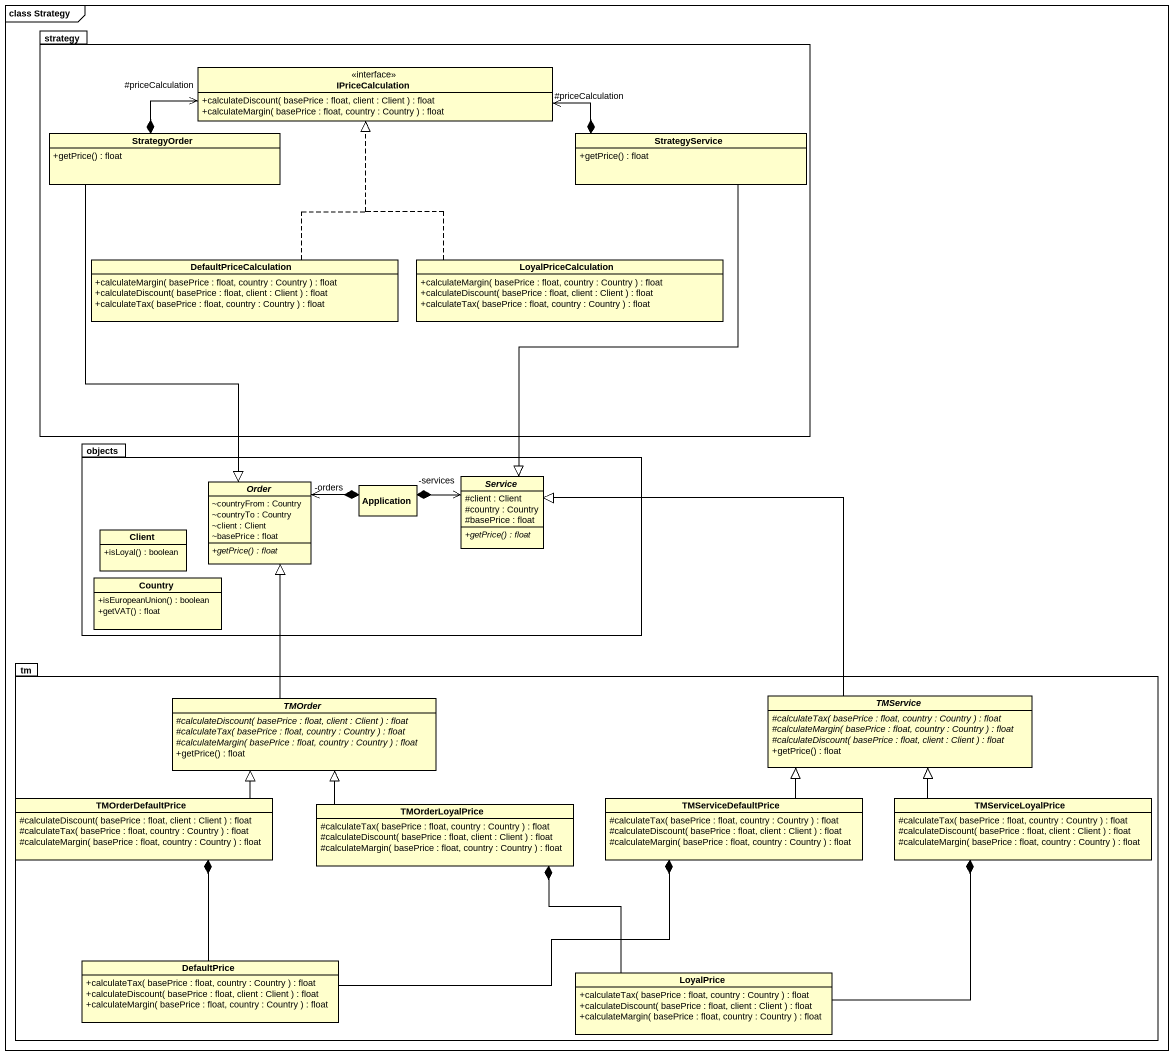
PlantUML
@startuml
mainframe class Strategy
hide circle
hide empty members
skinparam classAttributeIconSize 0
package strategy {
  interface IPriceCalculation {
    +calculateDiscount( basePrice : float, client : Client ) : float
    +calculateMargin( basePrice : float, country : Country ) : float
  }
  class StrategyOrder {
    +getPrice() : float
  }
  class StrategyService {
    +getPrice() : float
  }
  class DefaultPriceCalculation {
    +calculateMargin( basePrice : float, country : Country ) : float
    +calculateDiscount( basePrice : float, client : Client ) : float
    +calculateTax( basePrice : float, country : Country ) : float
  }
  class LoyalPriceCalculation {
    +calculateMargin( basePrice : float, country : Country ) : float
    +calculateDiscount( basePrice : float, client : Client ) : float
    +calculateTax( basePrice : float, country : Country ) : float
  }
}
package objects {
  abstract class Order {
    ~countryFrom : Country
    ~countryTo : Country
    ~client : Client
    ~basePrice : float
    {abstract} +getPrice() : float
  }
  class Application
  abstract class Service {
    #client : Client
    #country : Country
    #basePrice : float
    {abstract} +getPrice() : float
  }
  class Client {
    +isLoyal() : boolean
  }
  class Country {
    +isEuropeanUnion() : boolean
    +getVAT() : float
  }
}
package tm {
  abstract class TMOrder {
    {abstract} #calculateDiscount( basePrice : float, client : Client ) : float
    {abstract} #calculateTax( basePrice : float, country : Country ) : float
    {abstract} #calculateMargin( basePrice : float, country : Country ) : float
    +getPrice() : float
  }
  abstract class TMService {
    {abstract} #calculateTax( basePrice : float, country : Country ) : float
    {abstract} #calculateMargin( basePrice : float, country : Country ) : float
    {abstract} #calculateDiscount( basePrice : float, client : Client ) : float
    +getPrice() : float
  }
  class TMOrderDefaultPrice {
    #calculateDiscount( basePrice : float, client : Client ) : float
    #calculateTax( basePrice : float, country : Country ) : float
    #calculateMargin( basePrice : float, country : Country ) : float
  }
  class TMOrderLoyalPrice {
    #calculateTax( basePrice : float, country : Country ) : float
    #calculateDiscount( basePrice : float, client : Client ) : float
    #calculateMargin( basePrice : float, country : Country ) : float
  }
  class TMServiceDefaultPrice {
    #calculateTax( basePrice : float, country : Country ) : float
    #calculateDiscount( basePrice : float, client : Client ) : float
    #calculateMargin( basePrice : float, country : Country ) : float
  }
  class TMServiceLoyalPrice {
    #calculateTax( basePrice : float, country : Country ) : float
    #calculateDiscount( basePrice : float, client : Client ) : float
    #calculateMargin( basePrice : float, country : Country ) : float
  }
  class DefaultPrice {
    +calculateTax( basePrice : float, country : Country ) : float
    +calculateDiscount( basePrice : float, client : Client ) : float
    +calculateMargin( basePrice : float, country : Country ) : float
  }
  class LoyalPrice {
    +calculateTax( basePrice : float, country : Country ) : float
    +calculateDiscount( basePrice : float, client : Client ) : float
    +calculateMargin( basePrice : float, country : Country ) : float
  }
}
StrategyOrder *-right-> "#priceCalculation" IPriceCalculation
StrategyOrder --|> Order
StrategyService *-left-> "#priceCalculation" IPriceCalculation
StrategyService --|> Service
DefaultPriceCalculation .up.|> IPriceCalculation
LoyalPriceCalculation .up.|> IPriceCalculation
Application *-left-> "-orders" Order
Application *-right-> "-services" Service
TMOrder -up-|> Order
TMService -left-|> Service
TMOrderDefaultPrice -right-|> TMOrder
TMOrderDefaultPrice *-- DefaultPrice
TMOrderLoyalPrice -up-|> TMOrder
TMOrderLoyalPrice *-- LoyalPrice
TMServiceDefaultPrice -right-|> TMService
TMServiceDefaultPrice *-left- DefaultPrice
TMServiceLoyalPrice -up-|> TMService
TMServiceLoyalPrice *-left- LoyalPrice
@enduml
